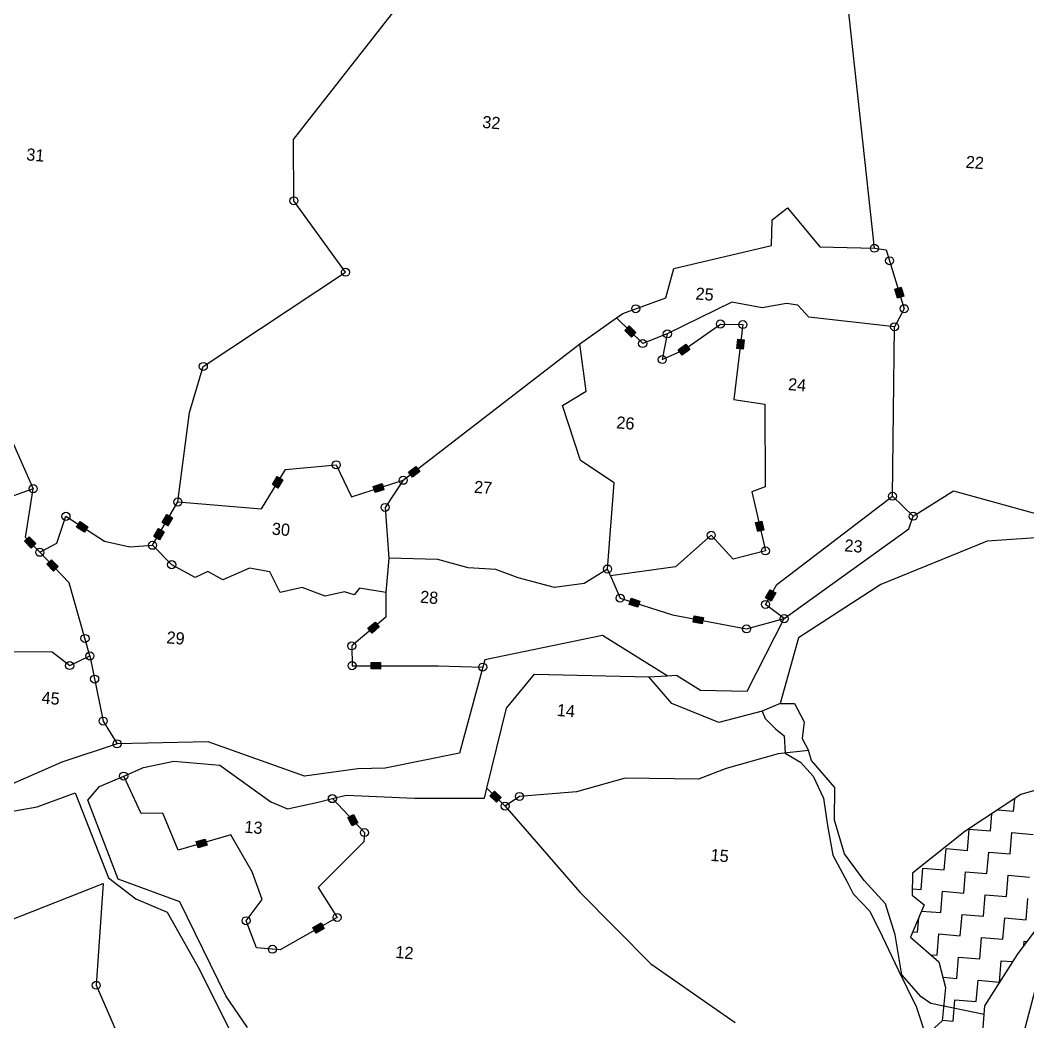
# Model space of a CAD drawing. Header units: metres. Extents: x 315709 to 318108, y 1893429 to 1895898.
# Drawn here: x 316472 to 317063, y 1894282 to 1894870 of the extents above; entities that cross this region are included whole.
import ezdxf

# ---------------------------------------------------------------- set-up
doc = ezdxf.new("R2010")
doc.units = ezdxf.units.M
doc.header["$MEASUREMENT"] = 0
for name, color, linetype in [('LINE_WATER', 4, 'Continuous'), ('POLY_HATCH', 12, 'Continuous'), ('POLY_PARCEL', 6, 'Continuous'), ('POLY_WATER', 4, 'Continuous'), ('TEXT_PARCEL', 7, 'Continuous'), ('V_BOUND_LINE', 7, 'Continuous')]:
    doc.layers.add(name, color=color, linetype=linetype)
doc.styles.add('TEXT_MAP', font='')
doc.styles.get('TEXT_MAP').set_extended_font_data('Kruti Dev 050')

msp = doc.modelspace()

# ---------------------------------------------------------------- hatches: boundary and pattern name
for points in [[(316986.96, 1894706.45), (316990.61, 1894707.56), (316989, 1894712.83), (316985.36, 1894711.72)], [(316830.69, 1894683.64), (316833.36, 1894686.35), (316829.44, 1894690.22), (316826.76, 1894687.51)], [(316864.91, 1894676.24), (316862.71, 1894679.36), (316858.21, 1894676.18), (316860.4, 1894673.07)], [(316892.51, 1894676.98), (316896.29, 1894676.51), (316896.96, 1894681.98), (316893.18, 1894682.45)], [(316706.49, 1894604.7), (316704.16, 1894607.72), (316699.8, 1894604.35), (316702.13, 1894601.33)], [(316626.09, 1894599.75), (316622.83, 1894601.73), (316619.96, 1894597.03), (316623.22, 1894595.04)], [(316685.47, 1894594), (316684.32, 1894597.63), (316679.07, 1894595.97), (316680.22, 1894592.33)], [(316561.31, 1894577.63), (316558.03, 1894579.56), (316555.24, 1894574.8), (316558.53, 1894572.88)], [(316509.65, 1894569.11), (316511.72, 1894572.31), (316507.1, 1894575.31), (316505.02, 1894572.11)], [(316904.82, 1894569.42), (316908.53, 1894570.28), (316907.29, 1894575.65), (316903.58, 1894574.79)], [(316550.37, 1894566.49), (316553.66, 1894564.56), (316556.44, 1894569.32), (316553.16, 1894571.24)], [(316478.35, 1894559.83), (316481.09, 1894562.48), (316477.26, 1894566.44), (316474.52, 1894563.79)], [(316491.43, 1894546.32), (316494.17, 1894548.97), (316490.34, 1894552.93), (316487.6, 1894550.27)], [(316915.41, 1894533.47), (316912.08, 1894535.33), (316909.39, 1894530.52), (316912.72, 1894528.66)], [(316834.56, 1894525.06), (316835.72, 1894528.69), (316830.47, 1894530.37), (316829.31, 1894526.73)], [(316872.28, 1894515.32), (316872.99, 1894519.07), (316867.58, 1894520.1), (316866.87, 1894516.35)], [(316682.66, 1894513.49), (316680.2, 1894516.41), (316675.99, 1894512.85), (316678.45, 1894509.94)], [(316683.36, 1894488.82), (316683.37, 1894492.63), (316677.86, 1894492.65), (316677.85, 1894488.84)], [(316750.3, 1894417.21), (316747.63, 1894414.49), (316751.56, 1894410.63), (316754.23, 1894413.34)], [(316666.7, 1894396.8), (316670.08, 1894398.55), (316667.54, 1894403.44), (316664.16, 1894401.69)], [(316581.65, 1894385.39), (316580.59, 1894389.05), (316575.29, 1894387.52), (316576.35, 1894383.86)], [(316643.77, 1894337.15), (316645.66, 1894333.83), (316650.45, 1894336.55), (316648.57, 1894339.87)]]:
    msp.add_hatch(color=256).paths.add_polyline_path(points)

# ---------------------------------------------------------------- linework, layer by layer
for p, q in [((316985.36, 1894711.72), (316989, 1894712.83)), ((316986.96, 1894706.45), (316985.36, 1894711.72)), ((316989, 1894712.83), (316990.61, 1894707.56)), ((316990.61, 1894707.56), (316986.96, 1894706.45)), ((316826.76, 1894687.51), (316829.44, 1894690.22)), ((316830.69, 1894683.64), (316826.76, 1894687.51)), ((316829.44, 1894690.22), (316833.36, 1894686.35)), ((316833.36, 1894686.35), (316830.69, 1894683.64)), ((316858.21, 1894676.18), (316862.71, 1894679.36)), ((316862.71, 1894679.36), (316864.91, 1894676.24)), ((316892.51, 1894676.98), (316893.18, 1894682.45)), ((316893.18, 1894682.45), (316896.96, 1894681.98)), ((316896.96, 1894681.98), (316896.29, 1894676.51)), ((316860.4, 1894673.07), (316858.21, 1894676.18)), ((316864.91, 1894676.24), (316860.4, 1894673.07)), ((316896.29, 1894676.51), (316892.51, 1894676.98)), ((316699.8, 1894604.35), (316704.16, 1894607.72)), ((316702.13, 1894601.33), (316699.8, 1894604.35)), ((316706.49, 1894604.7), (316702.13, 1894601.33)), ((316704.16, 1894607.72), (316706.49, 1894604.7)), ((316619.96, 1894597.03), (316622.83, 1894601.73)), ((316623.22, 1894595.04), (316619.96, 1894597.03)), ((316622.83, 1894601.73), (316626.09, 1894599.75)), ((316626.09, 1894599.75), (316623.22, 1894595.04)), ((316679.07, 1894595.97), (316684.32, 1894597.63)), ((316684.32, 1894597.63), (316685.47, 1894594)), ((316680.22, 1894592.33), (316679.07, 1894595.97)), ((316685.47, 1894594), (316680.22, 1894592.33)), ((316555.24, 1894574.8), (316558.03, 1894579.56)), ((316558.03, 1894579.56), (316561.31, 1894577.63)), ((316505.02, 1894572.11), (316507.1, 1894575.31)), ((316507.1, 1894575.31), (316511.72, 1894572.31)), ((316558.53, 1894572.88), (316555.24, 1894574.8)), ((316561.31, 1894577.63), (316558.53, 1894572.88)), ((316903.58, 1894574.79), (316907.29, 1894575.65)), ((316904.82, 1894569.42), (316903.58, 1894574.79)), ((316907.29, 1894575.65), (316908.53, 1894570.28)), ((316509.65, 1894569.11), (316505.02, 1894572.11)), ((316511.72, 1894572.31), (316509.65, 1894569.11)), ((316550.37, 1894566.49), (316553.16, 1894571.24)), ((316553.16, 1894571.24), (316556.44, 1894569.32)), ((316556.44, 1894569.32), (316553.66, 1894564.56)), ((316908.53, 1894570.28), (316904.82, 1894569.42)), ((316474.52, 1894563.79), (316477.26, 1894566.44)), ((316478.35, 1894559.83), (316474.52, 1894563.79)), ((316477.26, 1894566.44), (316481.09, 1894562.48)), ((316481.09, 1894562.48), (316478.35, 1894559.83)), ((316553.66, 1894564.56), (316550.37, 1894566.49)), ((316487.6, 1894550.27), (316490.34, 1894552.93)), ((316491.43, 1894546.32), (316487.6, 1894550.27)), ((316490.34, 1894552.93), (316494.17, 1894548.97)), ((316494.17, 1894548.97), (316491.43, 1894546.32)), ((316909.39, 1894530.52), (316912.08, 1894535.33)), ((316912.08, 1894535.33), (316915.41, 1894533.47)), ((316915.41, 1894533.47), (316912.72, 1894528.66)), ((316829.31, 1894526.73), (316830.47, 1894530.37)), ((316834.56, 1894525.06), (316829.31, 1894526.73)), ((316830.47, 1894530.37), (316835.72, 1894528.69)), ((316835.72, 1894528.69), (316834.56, 1894525.06)), ((316912.72, 1894528.66), (316909.39, 1894530.52)), ((316866.87, 1894516.35), (316867.58, 1894520.1)), ((316867.58, 1894520.1), (316872.99, 1894519.07)), ((316675.99, 1894512.85), (316680.2, 1894516.41)), ((316682.66, 1894513.49), (316678.45, 1894509.94)), ((316680.2, 1894516.41), (316682.66, 1894513.49)), ((316872.28, 1894515.32), (316866.87, 1894516.35)), ((316872.99, 1894519.07), (316872.28, 1894515.32)), ((316678.45, 1894509.94), (316675.99, 1894512.85)), ((316677.85, 1894488.84), (316677.86, 1894492.65)), ((316677.86, 1894492.65), (316683.37, 1894492.63)), ((316683.37, 1894492.63), (316683.36, 1894488.82)), ((316683.36, 1894488.82), (316677.85, 1894488.84)), ((316747.63, 1894414.49), (316750.3, 1894417.21)), ((316751.56, 1894410.63), (316747.63, 1894414.49)), ((316750.3, 1894417.21), (316754.23, 1894413.34)), ((316754.23, 1894413.34), (316751.56, 1894410.63)), ((316664.16, 1894401.69), (316667.54, 1894403.44)), ((316666.7, 1894396.8), (316664.16, 1894401.69)), ((316667.54, 1894403.44), (316670.08, 1894398.55)), ((316670.08, 1894398.55), (316666.7, 1894396.8)), ((316575.29, 1894387.52), (316580.59, 1894389.05)), ((316576.35, 1894383.86), (316575.29, 1894387.52)), ((316581.65, 1894385.39), (316576.35, 1894383.86)), ((316580.59, 1894389.05), (316581.65, 1894385.39)), ((316643.77, 1894337.15), (316648.57, 1894339.87)), ((316645.66, 1894333.83), (316643.77, 1894337.15)), ((316650.45, 1894336.55), (316645.66, 1894333.83)), ((316648.57, 1894339.87), (316650.45, 1894336.55))]:
    msp.add_line(p, q)
for centre in [(316632.57, 1894763.6), (316973.35, 1894735.72), (316982.27, 1894728.41), (316662.91, 1894721.68), (316833.24, 1894700.23), (316990.84, 1894700.26), (316882.94, 1894691.27), (316896.14, 1894690.94), (316985.16, 1894689.63), (316851.79, 1894685.45), (316837.32, 1894679.77), (316579.42, 1894666.35), (316848.81, 1894670.39), (316657.44, 1894608.64), (316479.56, 1894594.64), (316696.73, 1894599.56), (316983.95, 1894590.18), (316564.5, 1894586.84), (316686.11, 1894583.64), (316498.8, 1894578.42), (316996.11, 1894578.46), (316877.57, 1894567.29), (316549.61, 1894561.42), (316483.44, 1894557.31), (316909.39, 1894558.12), (316560.85, 1894550.05), (316816.69, 1894547.49), (316824.08, 1894530.41), (316909.45, 1894526.72), (316920.39, 1894518.37), (316898.29, 1894512.34), (316509.98, 1894506.76), (316666.56, 1894502.39), (316512.88, 1894496.48), (316500.98, 1894490.82), (316666.75, 1894490.78), (316743.45, 1894489.93), (316515.63, 1894482.94), (316520.64, 1894458.27), (316528.78, 1894444.92), (316532.67, 1894425.97), (316655.17, 1894412.76), (316764.98, 1894414.07), (316756.58, 1894408.35), (316674, 1894392.84), (316604.5, 1894341.07), (316657.98, 1894343.02), (316620.01, 1894324.38), (316516.57, 1894303.24)]:
    msp.add_circle(centre, 2.36)
at = {"layer": 'LINE_WATER'}
for p, q in [((316907.36, 1894464.1), (316909.17, 1894459.69)), ((316909.17, 1894459.69), (316915.31, 1894453.75)), ((316915.31, 1894453.75), (316920.4, 1894449.63)), ((316920.4, 1894449.63), (316920.87, 1894439.47)), ((316920.87, 1894439.47), (316929.96, 1894434.08)), ((316936.34, 1894435.07), (316934.68, 1894440.95)), ((316929.96, 1894434.08), (316937.31, 1894425.88)), ((316950.1, 1894419.23), (316936.34, 1894435.07)), ((316937.31, 1894425.88), (316943.4, 1894413)), ((316949.93, 1894400.09), (316950.1, 1894419.23)), ((316943.4, 1894413), (316945.76, 1894396.97)), ((316945.76, 1894396.97), (316948.87, 1894379.57)), ((316955.88, 1894380.29), (316949.93, 1894400.09)), ((316948.87, 1894379.57), (316957.33, 1894363.9)), ((316967.4, 1894364.79), (316955.88, 1894380.29)), ((316957.33, 1894363.9), (316960.87, 1894356.88)), ((316979.92, 1894350.95), (316967.4, 1894364.79)), ((316960.87, 1894356.88), (316970.67, 1894346.73)), ((316985.58, 1894332.9), (316979.92, 1894350.95)), ((316970.67, 1894346.73), (316977.91, 1894332.03)), ((316977.91, 1894332.03), (316987.34, 1894312.36)), ((316989.48, 1894309.37), (316985.58, 1894332.9)), ((316987.34, 1894312.36), (316997.93, 1894290.87)), ((317000.79, 1894296.49), (316989.48, 1894309.37)), ((317006.54, 1894292.54), (317000.79, 1894296.49)), ((316997.93, 1894290.87), (317003.43, 1894273.62)), ((317037.73, 1894286.03), (317006.54, 1894292.54))]:
    msp.add_line(p, q, dxfattribs=at)
at = {"layer": 'POLY_HATCH'}
for p, q in [((317104.93, 1894428.54), (317059.36, 1894415.13)), ((317059.36, 1894415.13), (317026.4, 1894393.42)), ((317026.4, 1894393.42), (316995.64, 1894369.11)), ((316995.64, 1894369.11), (316995.46, 1894356.13)), ((316995.46, 1894356.13), (317002.55, 1894350.41)), ((317002.55, 1894350.41), (316994.61, 1894331.44)), ((317057.28, 1894321.37), (317075.97, 1894346.09)), ((316994.61, 1894331.44), (317011.25, 1894317.06)), ((317038.13, 1894291.26), (317057.28, 1894321.37)), ((317011.25, 1894317.06), (317015.13, 1894301.94)), ((317015.13, 1894301.94), (317013.2, 1894282.46)), ((317034.95, 1894249.54), (317038.13, 1894291.26)), ((317013.2, 1894282.46), (316994.56, 1894265.6))]:
    msp.add_line(p, q, dxfattribs=at)
at = {"layer": 'POLY_HATCH', "linetype": 'Continuous'}
for p, q in [((317055.06, 1894405.36), (317055.68, 1894412.7)), ((317041.49, 1894393.88), (317042.33, 1894403.91)), ((317045.71, 1894406.14), (317055.06, 1894405.36)), ((317027.92, 1894382.4), (317028.96, 1894394.92)), ((317028.96, 1894394.92), (317041.49, 1894393.88)), ((317052.97, 1894380.31), (317054.02, 1894392.83)), ((317054.02, 1894392.83), (317066.54, 1894391.79)), ((317014.34, 1894370.92), (317015.39, 1894383.44)), ((317015.39, 1894383.44), (317027.92, 1894382.4)), ((317039.4, 1894368.83), (317040.44, 1894381.35)), ((317040.44, 1894381.35), (317052.97, 1894380.31)), ((317000.77, 1894359.44), (317001.82, 1894371.96)), ((317001.82, 1894371.96), (317014.34, 1894370.92)), ((317025.82, 1894357.35), (317026.87, 1894369.87)), ((317026.87, 1894369.87), (317039.4, 1894368.83)), ((317050.88, 1894355.25), (317051.92, 1894367.78)), ((317051.92, 1894367.78), (317064.45, 1894366.73)), ((316995.52, 1894359.88), (317000.77, 1894359.44)), ((317012.25, 1894345.86), (317013.3, 1894358.39)), ((317013.3, 1894358.39), (317025.82, 1894357.35)), ((317037.31, 1894343.77), (317038.35, 1894356.3)), ((317038.35, 1894356.3), (317050.88, 1894355.25)), ((317062.36, 1894341.68), (317063.4, 1894354.21)), ((316998.68, 1894334.38), (316999.39, 1894342.85)), ((317001.04, 1894346.8), (317012.25, 1894345.86)), ((317023.73, 1894332.29), (317024.78, 1894344.82)), ((317024.78, 1894344.82), (317037.31, 1894343.77)), ((317048.79, 1894330.2), (317049.83, 1894342.73)), ((317049.83, 1894342.73), (317062.36, 1894341.68)), ((316995.94, 1894334.61), (316998.68, 1894334.38)), ((317010.16, 1894320.81), (317011.21, 1894333.34)), ((317011.21, 1894333.34), (317023.73, 1894332.29)), ((317035.21, 1894318.72), (317036.26, 1894331.25)), ((317036.26, 1894331.25), (317048.79, 1894330.2)), ((317061.08, 1894326.4), (317061.31, 1894329.15)), ((317061.31, 1894329.15), (317063.05, 1894329.01)), ((317006.56, 1894321.11), (317010.16, 1894320.81)), ((317021.64, 1894307.24), (317022.69, 1894319.77)), ((317022.69, 1894319.77), (317035.21, 1894318.72)), ((317046.69, 1894305.15), (317047.74, 1894317.67)), ((317047.74, 1894317.67), (317054.56, 1894317.1)), ((317013.6, 1894307.91), (317021.64, 1894307.24)), ((317033.12, 1894293.67), (317034.17, 1894306.19)), ((317034.17, 1894306.19), (317046.69, 1894305.15)), ((317019.55, 1894282.19), (317020.59, 1894294.71)), ((317020.59, 1894294.71), (317033.12, 1894293.67)), ((317013.23, 1894282.72), (317019.55, 1894282.19))]:
    msp.add_line(p, q, dxfattribs=at)
at = {"layer": 'POLY_PARCEL'}
for p, q in [((316973.35, 1894735.72), (316951.23, 1894939.66)), ((316632.33, 1894799.47), (316717.59, 1894908.33)), ((316632.57, 1894763.6), (316632.33, 1894799.47)), ((316662.91, 1894721.68), (316632.57, 1894763.6)), ((316913.25, 1894752.5), (316922.36, 1894759.38)), ((316922.36, 1894759.38), (316941.35, 1894736.63)), ((316912.86, 1894737.25), (316913.25, 1894752.5)), ((316855.53, 1894723.82), (316912.86, 1894737.25)), ((316941.35, 1894736.63), (316973.35, 1894735.72)), ((316973.35, 1894735.72), (316980.31, 1894734.83)), ((316980.31, 1894734.83), (316990.84, 1894700.26)), ((316579.42, 1894666.35), (316662.91, 1894721.68)), ((316850.86, 1894706.58), (316855.53, 1894723.82)), ((316825.67, 1894697.51), (316850.86, 1894706.58)), ((316889.58, 1894704.12), (316851.79, 1894685.45)), ((316907.5, 1894700.71), (316889.58, 1894704.12)), ((316921.71, 1894703.35), (316907.5, 1894700.71)), ((316928.34, 1894702.41), (316921.71, 1894703.35)), ((316821.98, 1894694.91), (316825.67, 1894697.51)), ((316934.85, 1894695.36), (316928.34, 1894702.41)), ((316990.84, 1894700.26), (316985.16, 1894689.63)), ((316800.35, 1894679.64), (316821.98, 1894694.91)), ((316837.32, 1894679.77), (316821.98, 1894694.91)), ((316861.56, 1894676.21), (316882.94, 1894691.27)), ((316882.94, 1894691.27), (316896.14, 1894690.94)), ((316896.14, 1894690.94), (316890.74, 1894646.97)), ((316985.16, 1894689.63), (316934.85, 1894695.36)), ((316851.79, 1894685.45), (316837.32, 1894679.77)), ((316851.79, 1894685.45), (316848.81, 1894670.39)), ((316983.95, 1894590.18), (316985.16, 1894689.63)), ((316696.73, 1894599.56), (316800.35, 1894679.64)), ((316804.13, 1894651.91), (316800.35, 1894679.64)), ((316444.69, 1894673.16), (316479.56, 1894594.64)), ((316848.81, 1894670.39), (316861.56, 1894676.21)), ((316571.29, 1894639.41), (316579.42, 1894666.35)), ((316790.21, 1894643.5), (316804.13, 1894651.91)), ((316800.74, 1894611.23), (316790.21, 1894643.5)), ((316890.74, 1894646.97), (316909.11, 1894644.29)), ((316909.11, 1894644.29), (316909.27, 1894595.65)), ((316564.5, 1894586.84), (316571.29, 1894639.41)), ((316627.61, 1894605.92), (316657.44, 1894608.64)), ((316657.44, 1894608.64), (316666.32, 1894589.93)), ((316820.53, 1894598.09), (316800.74, 1894611.23)), ((316613.49, 1894582.75), (316627.61, 1894605.92)), ((316666.32, 1894589.93), (316696.73, 1894599.56)), ((316696.73, 1894599.56), (316686.11, 1894583.64)), ((316816.69, 1894547.49), (316820.53, 1894598.09)), ((316479.56, 1894594.64), (316456.98, 1894586.54)), ((316475.12, 1894565.91), (316479.56, 1894594.64)), ((316909.27, 1894595.65), (316901.37, 1894592.77)), ((316901.37, 1894592.77), (316909.39, 1894558.12)), ((316549.61, 1894561.42), (316564.5, 1894586.84)), ((316564.5, 1894586.84), (316613.49, 1894582.75)), ((316915.99, 1894538.43), (316983.95, 1894590.18)), ((316983.95, 1894590.18), (316996.11, 1894578.46)), ((316686.11, 1894583.64), (316688.27, 1894553.9)), ((316493.42, 1894562.64), (316498.8, 1894578.42)), ((316498.8, 1894578.42), (316521.37, 1894563.78)), ((316877.57, 1894567.29), (316856.66, 1894548.74)), ((316890.39, 1894553.2), (316877.57, 1894567.29)), ((316483.44, 1894557.31), (316475.12, 1894565.91)), ((316483.44, 1894557.31), (316493.42, 1894562.64)), ((316521.37, 1894563.78), (316536.31, 1894560.51)), ((316536.31, 1894560.51), (316549.61, 1894561.42)), ((316560.85, 1894550.05), (316549.61, 1894561.42)), ((316500.76, 1894539.42), (316483.44, 1894557.31)), ((316909.39, 1894558.12), (316890.39, 1894553.2)), ((316574.73, 1894542.52), (316560.85, 1894550.05)), ((316688.27, 1894553.9), (316686.59, 1894533.75)), ((316717.1, 1894553.12), (316688.27, 1894553.9)), ((316734.9, 1894548.19), (316717.1, 1894553.12)), ((316581.98, 1894545.97), (316574.73, 1894542.52)), ((316590.87, 1894541.17), (316581.98, 1894545.97)), ((316606.52, 1894547.98), (316590.87, 1894541.17)), ((316618.53, 1894545.81), (316606.52, 1894547.98)), ((316624.49, 1894533.72), (316618.53, 1894545.81)), ((316751.11, 1894547.22), (316734.9, 1894548.19)), ((316764.31, 1894542.29), (316751.11, 1894547.22)), ((316816.69, 1894547.49), (316802.95, 1894539.06)), ((316818.47, 1894543.51), (316816.69, 1894547.49)), ((316856.66, 1894548.74), (316818.47, 1894543.51)), ((316818.47, 1894543.51), (316824.08, 1894530.41)), ((316512.88, 1894496.48), (316500.76, 1894539.42)), ((316785.5, 1894536.69), (316764.31, 1894542.29)), ((316802.95, 1894539.06), (316785.5, 1894536.69)), ((316909.45, 1894526.72), (316915.99, 1894538.43)), ((316637.5, 1894536.69), (316624.49, 1894533.72)), ((316651, 1894531.51), (316637.5, 1894536.69)), ((316662.24, 1894534.05), (316651, 1894531.51)), ((316667.91, 1894532.42), (316662.24, 1894534.05)), ((316671.12, 1894536.2), (316667.91, 1894532.42)), ((316686.59, 1894533.75), (316671.12, 1894536.2)), ((316686.59, 1894533.75), (316686.54, 1894519.27)), ((316824.08, 1894530.41), (316854.89, 1894520.56)), ((316920.39, 1894518.37), (316909.45, 1894526.72)), ((316854.89, 1894520.56), (316898.29, 1894512.34)), ((316686.54, 1894519.27), (316666.56, 1894502.39)), ((316898.29, 1894512.34), (316920.39, 1894518.37)), ((316666.56, 1894502.39), (316666.75, 1894490.78)), ((316457.87, 1894499.18), (316490.69, 1894498.81)), ((316490.69, 1894498.81), (316500.98, 1894490.82)), ((316500.98, 1894490.82), (316512.88, 1894496.48)), ((316512.88, 1894496.48), (316520.64, 1894458.27)), ((316666.75, 1894490.78), (316717.23, 1894490.62)), ((316717.23, 1894490.62), (316743.45, 1894489.93)), ((316918, 1894468.54), (316926.5, 1894468.58)), ((316926.5, 1894468.58), (316932.02, 1894457.86)), ((316520.64, 1894458.27), (316528.78, 1894444.92)), ((316932.02, 1894457.86), (316930.84, 1894448.07)), ((316930.84, 1894448.07), (316934.68, 1894440.95)), ((316916.75, 1894439.03), (316886.27, 1894430.46)), ((316934.68, 1894440.95), (316916.75, 1894439.03)), ((316542.94, 1894403.96), (316532.67, 1894425.97)), ((316827.11, 1894424.7), (316798.41, 1894416.84)), ((316870.1, 1894424.11), (316827.11, 1894424.7)), ((316886.27, 1894430.46), (316870.1, 1894424.11)), ((316756.58, 1894408.35), (316745.84, 1894418.93)), ((316764.98, 1894414.07), (316756.58, 1894408.35)), ((316798.41, 1894416.84), (316764.98, 1894414.07)), ((316655.17, 1894412.76), (316674, 1894392.84)), ((316756.58, 1894408.35), (316800.36, 1894357.96)), ((316555.59, 1894404.18), (316542.94, 1894403.96)), ((316564.7, 1894382.46), (316555.59, 1894404.18)), ((316595.64, 1894391.43), (316564.7, 1894382.46)), ((316608.19, 1894369.85), (316595.64, 1894391.43)), ((316674, 1894392.84), (316673.68, 1894387.48)), ((316673.68, 1894387.48), (316646.82, 1894360.63)), ((316613.89, 1894353.55), (316608.19, 1894369.85)), ((316457.15, 1894337.93), (316520.54, 1894362.88)), ((316520.54, 1894362.88), (316516.57, 1894303.24)), ((316646.82, 1894360.63), (316657.98, 1894343.02)), ((316800.36, 1894357.96), (316842.09, 1894315.74)), ((316604.5, 1894341.07), (316613.89, 1894353.55)), ((316657.98, 1894343.02), (316624.49, 1894324.01)), ((316610.66, 1894325.16), (316604.5, 1894341.07)), ((316624.49, 1894324.01), (316610.66, 1894325.16)), ((316842.09, 1894315.74), (316891.67, 1894281.37)), ((316516.57, 1894303.24), (316536.9, 1894256.69))]:
    msp.add_line(p, q, dxfattribs=at)
at = {"layer": 'POLY_WATER'}
for p, q in [((316996.11, 1894578.46), (317019.74, 1894593.31)), ((317019.74, 1894593.31), (317075.65, 1894578.01)), ((316993.51, 1894571.15), (316996.11, 1894578.46)), ((316920.39, 1894518.37), (316993.51, 1894571.15)), ((317106.76, 1894568.33), (317039.44, 1894563.77)), ((317039.44, 1894563.77), (316977.04, 1894538.43)), ((316977.04, 1894538.43), (316928.75, 1894507.05)), ((316898.67, 1894475.91), (316920.39, 1894518.37)), ((316813.74, 1894508.53), (316744.58, 1894494.13)), ((316851.64, 1894484.85), (316813.74, 1894508.53)), ((316928.75, 1894507.05), (316918, 1894468.54)), ((316743.45, 1894489.93), (316729.88, 1894439.46)), ((316744.58, 1894494.13), (316743.45, 1894489.93)), ((316757.41, 1894465.79), (316773.9, 1894485.74)), ((316773.9, 1894485.74), (316840.85, 1894484.28)), ((316840.85, 1894484.28), (316851.64, 1894484.85)), ((316854.39, 1894468.54), (316840.85, 1894484.28)), ((316851.64, 1894484.85), (316857.1, 1894485.14)), ((316857.1, 1894485.14), (316871.23, 1894476.43)), ((316871.23, 1894476.43), (316898.67, 1894475.91)), ((316882.05, 1894457.38), (316854.39, 1894468.54)), ((316918, 1894468.54), (316907.36, 1894464.1)), ((316745.84, 1894418.93), (316757.41, 1894465.79)), ((316907.36, 1894464.1), (316882.05, 1894457.38)), ((316528.78, 1894444.92), (316496.46, 1894434.25)), ((316582.21, 1894446.12), (316528.78, 1894444.92)), ((316638.72, 1894426.01), (316582.21, 1894446.12)), ((316729.88, 1894439.46), (316686.15, 1894430.56)), ((316496.46, 1894434.25), (316459.2, 1894417.92)), ((316532.67, 1894425.97), (316544.4, 1894431.04)), ((316544.4, 1894431.04), (316562.08, 1894434.66)), ((316562.08, 1894434.66), (316589.15, 1894432.4)), ((316589.15, 1894432.4), (316619.07, 1894410.79)), ((316686.15, 1894430.56), (316670.11, 1894430.28)), ((316518.44, 1894419.84), (316532.67, 1894425.97)), ((316670.11, 1894430.28), (316638.72, 1894426.01)), ((316511.55, 1894411.81), (316518.44, 1894419.84)), ((316744.4, 1894413.06), (316745.84, 1894418.93)), ((316481.9, 1894407.92), (316504.11, 1894416.26)), ((316504.11, 1894416.26), (316523.84, 1894366.21)), ((316655.17, 1894412.76), (316663.26, 1894414.75)), ((316663.26, 1894414.75), (316703.42, 1894412.98)), ((316703.42, 1894412.98), (316744.4, 1894413.06)), ((316448.57, 1894402.11), (316481.9, 1894407.92)), ((316529.52, 1894365.42), (316511.55, 1894411.81)), ((316619.07, 1894410.79), (316628.78, 1894406.8)), ((316628.78, 1894406.8), (316646.82, 1894410.71)), ((316646.82, 1894410.71), (316655.17, 1894412.76)), ((316523.84, 1894366.21), (316539.89, 1894354.04)), ((316565.56, 1894352.22), (316529.52, 1894365.42)), ((316539.89, 1894354.04), (316558.2, 1894346.15)), ((316592.68, 1894297.1), (316565.56, 1894352.22)), ((316558.2, 1894346.15), (316577.22, 1894312.4)), ((316577.22, 1894312.4), (316595.37, 1894275.86)), ((316605.31, 1894278.53), (316592.68, 1894297.1))]:
    msp.add_line(p, q, dxfattribs=at)
at = {"layer": 'V_BOUND_LINE'}
msp.add_line((317073.04, 1894320.83), (317041.4, 1894202.68), dxfattribs=at)

# ---------------------------------------------------------------- texts
at = {"layer": 'TEXT_PARCEL', "style": 'TEXT_MAP'}
for s, p in [('32', (316742.95, 1894806.38)), ('31', (316475.28, 1894787.34)), ('22', (317026.74, 1894782.97)), ('25', (316868.14, 1894705.7)), ('24', (316922.43, 1894652.53)), ('26', (316821.63, 1894630.08)), ('27', (316738.1, 1894592.28)), ('30', (316619.42, 1894567.69)), ('23', (316955.49, 1894557.91)), ('28', (316706.43, 1894527.77)), ('29', (316557.59, 1894503.92)), ('45', (316484.25, 1894468.61)), ('14', (316786.74, 1894461.31)), ('13', (316603.29, 1894392.81)), ('15', (316876.96, 1894376.26)), ('12', (316691.94, 1894319.33))]:
    msp.add_text(s, height=7.126, rotation=355.22583, dxfattribs=at).set_placement(p)

doc.saveas('drawing.dxf')
